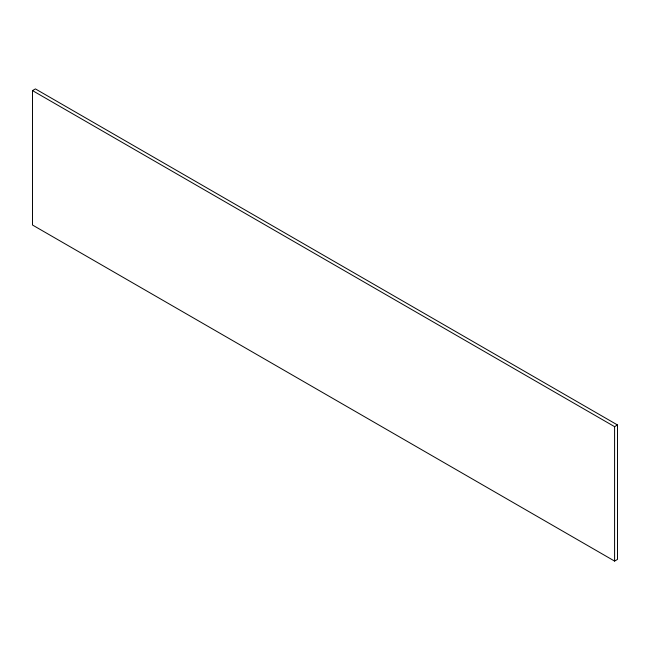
<?xml version="1.0" encoding="UTF-8"?>
<svg xmlns="http://www.w3.org/2000/svg" width="650" height="650" viewBox="0 0 650 650"><rect width="100%" height="100%" fill="white"/><g stroke="black" fill="none" stroke-linecap="round" stroke-linejoin="round"><path stroke-width="0.97" d="M32.5 90.594L35.409 88.912L617.5 424.978L617.5 559.406L614.591 561.088L32.5 225.022L32.5 90.594L614.591 426.66L617.5 424.978M614.591 426.66L614.591 561.088"/></g></svg>
